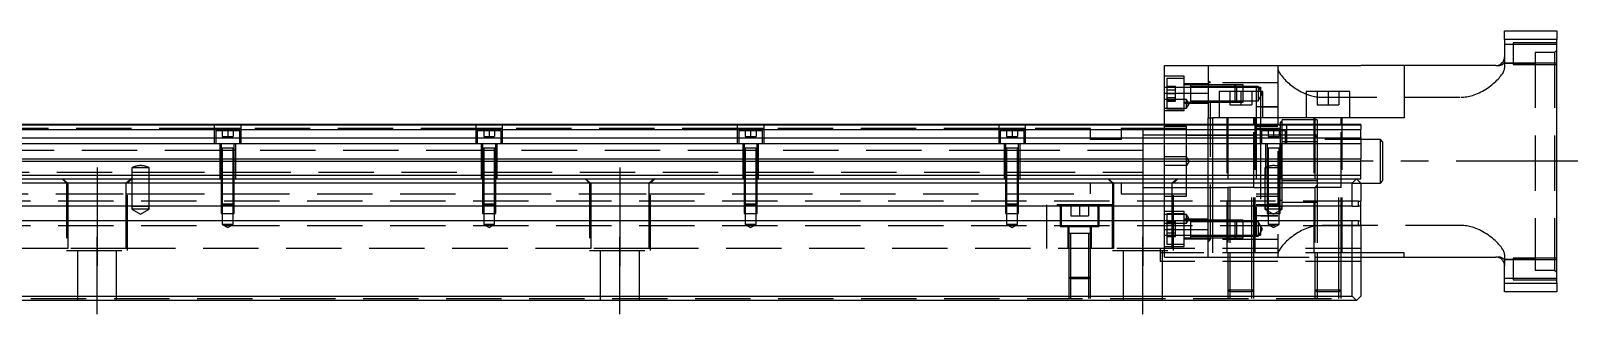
# Model space of a CAD drawing. Extents: x -9 to 1049, y -313 to 111.
# Drawn here: x 514.8 to 867.8, y -293.3 to -228.2 of the extents above; entities that cross this region are included whole.
import ezdxf

# ---------------------------------------------------------------- set-up
doc = ezdxf.new("R2010")
doc.units = 0
doc.linetypes.add('CENTER', pattern=[50.8, 31.75, -6.35, 6.35, -6.35])
doc.linetypes.add('DASHED', pattern=[19.05, 12.7, -6.35])
doc.layers.get('0').update_dxf_attribs({"linetype": 'CONTINUOUS'})
doc.layers.add('CENTER', color=1, linetype='CENTER')

msp = doc.modelspace()

# ---------------------------------------------------------------- linework, layer by layer
at = {"color": 7, "linetype": 'CONTINUOUS'}
for p, q in [((853, -228.17), (865, -228.17)), ((853, -230.17), (853, -228.17)), ((865, -228.17), (865, -230.17)), ((853, -230.17), (853, -234.17)), ((865, -230.17), (853, -230.17)), ((865, -286.17), (865, -230.17)), ((775, -242.52), (775, -236.17)), ((775, -236.17), (785, -236.17)), ((785, -236.17), (820, -236.17)), ((785, -236.17), (785, -248.17)), ((830, -236.17), (820, -236.17)), ((851, -236.17), (830, -236.17)), ((830, -236.17), (830, -248.17)), ((775, -249.67), (775, -242.52)), ((775, -242.52), (785, -242.52)), ((780.9, -242.47), (780.9, -242.75)), ((787.5, -242.17), (787.5, -248.17)), ((797.5, -242.17), (787.5, -242.17)), ((797.5, -248.17), (797.5, -242.17)), ((807.5, -242.17), (807.5, -248.17)), ((817.5, -242.17), (807.5, -242.17)), ((817.5, -248.17), (817.5, -242.17)), ((503.5, -249.67), (820, -249.67)), ((503.5, -249.8), (820, -249.8)), ((785, -248.17), (786, -248.17)), ((785, -249.67), (785, -248.17)), ((830, -248.17), (786, -248.17)), ((786, -248.17), (786, -249.67)), ((820, -249.8), (820, -249.67)), ((820, -249.8), (820, -250.88)), ((503.5, -250.88), (820, -250.88)), ((503.5, -252.75), (820, -252.75)), ((503.5, -254.1), (820, -254.1)), ((820, -252.75), (820, -250.88)), ((820, -252.75), (820, -254.1)), ((820, -254.1), (820, -257.58)), ((503.5, -257.58), (820, -257.58)), ((820, -258.17), (820, -257.58)), ((373.5, -258.17), (820, -258.17)), ((820, -261.37), (820, -258.17)), ((0, -261.37), (820, -261.37)), ((1, -262.17), (819, -262.17)), ((818, -263.17), (2, -263.17)), ((818, -263.17), (819, -262.17)), ((818, -268.47), (818, -263.17)), ((819, -262.17), (820, -263.17)), ((819, -262.17), (820, -262.17)), ((820, -262.17), (820, -261.37)), ((820, -263.17), (820, -267.32)), ((819.5, -268.47), (819.5, -267.32)), ((819.5, -267.32), (820, -267.32)), ((820, -268.47), (820, -267.32)), ((818, -268.47), (2, -268.47)), ((818, -268.47), (819.5, -268.47)), ((820, -268.47), (819.5, -268.47)), ((820, -271.87), (820, -268.47)), ((818, -271.87), (2, -271.87)), ((819.5, -271.87), (818, -271.87)), ((818, -289.17), (818, -271.87)), ((819.5, -271.87), (820, -271.87)), ((819.5, -273.02), (819.5, -271.87)), ((820, -273.02), (819.5, -273.02)), ((820, -273.02), (820, -271.87)), ((820, -273.02), (820, -289.17)), ((830, -279.17), (820, -279.17)), ((820, -280.17), (830, -280.17)), ((830, -280.17), (830, -279.17)), ((830, -280.17), (851, -280.17)), ((853, -286.17), (853, -282.17)), ((2, -289.17), (818, -289.17)), ((819, -290.17), (818, -289.17)), ((820, -289.17), (819, -290.17)), ((853, -288.17), (853, -286.17)), ((853, -286.17), (865, -286.17)), ((865, -288.17), (853, -288.17)), ((865, -286.17), (865, -288.17)), ((819, -290.17), (1, -290.17))]:
    msp.add_line(p, q, dxfattribs=at)
at = {"color": 3, "linetype": 'DASHED'}
for p, q in [((855, -231.32), (853, -231.32)), ((865, -230.92), (855, -230.92)), ((855, -230.92), (855, -235.92)), ((865, -231.32), (855, -231.32)), ((865, -232.67), (864.5, -233.17)), ((801, -236.17), (801, -236.79)), ((851, -236.17), (851.52, -236.17)), ((851, -236.17), (851.52, -236.17)), ((851.52, -236.17), (851.52, -236.17)), ((851.52, -236.17), (851.52, -236.17)), ((853, -234.17), (853, -235.52)), ((853, -235.52), (855, -235.52)), ((853, -235.52), (853, -236.79)), ((860, -235.67), (853, -235.67)), ((855, -235.52), (865, -235.52)), ((855, -235.92), (865, -235.92)), ((864.5, -233.17), (860, -233.17)), ((860, -233.17), (860, -283.17)), ((864.5, -233.17), (864.5, -283.17)), ((779.5, -238.61), (775, -238.61)), ((779.5, -239.11), (775.5, -239.11)), ((775.5, -239.11), (775.5, -242.61)), ((779.5, -246.61), (779.5, -238.61)), ((785.5, -240.17), (785, -239.67)), ((801, -236.79), (801.01, -236.93)), ((801, -236.79), (801, -279.55)), ((801.01, -236.93), (801.04, -237.09)), ((801.04, -237.09), (801.08, -237.25)), ((801.08, -237.25), (801.15, -237.43)), ((801.15, -237.43), (801.23, -237.61)), ((801.23, -237.61), (801.34, -237.81)), ((801.34, -237.81), (801.45, -238)), ((801.45, -238), (801.59, -238.21)), ((801.59, -238.21), (801.79, -238.49)), ((801.79, -238.49), (802.02, -238.77)), ((802.02, -238.77), (802.27, -239.07)), ((802.27, -239.07), (802.55, -239.36)), ((802.55, -239.36), (802.85, -239.67)), ((802.85, -239.67), (803.18, -239.97)), ((803.18, -239.97), (803.47, -240.23)), ((850.42, -240.33), (850.72, -240.07)), ((850.72, -240.07), (851, -239.81)), ((851, -239.81), (851.26, -239.55)), ((851.26, -239.55), (851.51, -239.3)), ((851.51, -239.3), (851.74, -239.05)), ((851.74, -239.05), (851.96, -238.8)), ((851.96, -238.8), (852.16, -238.55)), ((852.16, -238.55), (852.34, -238.31)), ((852.34, -238.31), (852.5, -238.07)), ((852.5, -238.07), (852.65, -237.83)), ((852.65, -237.83), (852.77, -237.6)), ((852.77, -237.6), (852.87, -237.39)), ((852.87, -237.39), (852.93, -237.22)), ((852.93, -237.22), (852.97, -237.07)), ((852.97, -237.07), (852.99, -236.93)), ((852.99, -236.93), (853, -236.79)), ((775, -241.17), (775.5, -241.17)), ((775, -241.17), (775.5, -241.17)), ((775.5, -240.88), (777.5, -240.88)), ((775.5, -241.11), (777.5, -241.11)), ((775.5, -241.17), (779.5, -241.17)), ((775.5, -241.17), (779.5, -241.17)), ((775.5, -241.75), (777.5, -241.75)), ((775.5, -242.61), (775.5, -246.11)), ((775.5, -242.61), (777.5, -242.61)), ((775.5, -243.48), (777.5, -243.48)), ((777.5, -241.75), (777.5, -240.88)), ((777.5, -243.48), (777.5, -241.75)), ((777.5, -244.35), (777.5, -243.48)), ((785, -240.36), (779.5, -240.36)), ((780.9, -240.61), (779.5, -240.61)), ((779.5, -241.17), (780.9, -241.17)), ((779.5, -241.17), (780.9, -241.17)), ((780.9, -240.61), (780.89, -240.61)), ((780.9, -240.61), (780.9, -244.61)), ((780.9, -240.61), (780.9, -240.61)), ((785, -240.61), (780.9, -240.61)), ((780.9, -240.61), (780.9, -241.2)), ((785, -240.96), (780.9, -240.96)), ((780.9, -241.17), (785, -241.17)), ((780.9, -241.17), (785, -241.17)), ((780.9, -241.2), (780.9, -242.47)), ((780.9, -242.61), (780.9, -244.61)), ((780.9, -242.75), (780.9, -244.03)), ((785.5, -240.17), (785, -240.17)), ((791.15, -240.61), (785, -240.61)), ((791.15, -240.61), (785, -240.61)), ((791.5, -240.96), (785, -240.96)), ((785, -241.17), (791.5, -241.17)), ((785, -241.17), (791.5, -241.17)), ((785.5, -276.17), (785.5, -240.17)), ((801, -240.17), (785.5, -240.17)), ((790, -242.17), (790, -245.17)), ((791.5, -240.96), (791.15, -240.61)), ((793, -240.61), (791.15, -240.61)), ((791.15, -242.17), (791.15, -240.61)), ((791.15, -242.61), (791.15, -242.17)), ((791.15, -244.61), (791.15, -242.61)), ((793, -240.96), (791.5, -240.96)), ((791.5, -240.96), (791.5, -242.17)), ((791.5, -241.17), (793, -241.17)), ((791.5, -241.17), (793, -241.17)), ((791.5, -242.17), (791.5, -242.61)), ((791.5, -242.61), (791.5, -244.26)), ((792.5, -242.17), (792.5, -245.17)), ((793, -242.17), (793, -240.61)), ((796.5, -240.96), (793, -240.96)), ((793, -241.17), (796, -241.17)), ((793, -241.17), (796, -241.17)), ((793, -244.61), (793, -242.17)), ((795, -242.17), (795, -245.17)), ((796, -241.17), (797, -241.17)), ((796, -241.17), (796, -242.17)), ((796, -242.17), (796, -248.17)), ((797.45, -242.61), (796.5, -240.96)), ((796.5, -240.96), (796.5, -242.61)), ((796.5, -244.26), (797.45, -242.61)), ((796.5, -242.61), (796.5, -244.26)), ((797, -241.17), (797, -249.67)), ((803.47, -240.23), (803.77, -240.49)), ((803.77, -240.49), (804.1, -240.75)), ((804.1, -240.75), (804.43, -241)), ((804.43, -241), (804.79, -241.26)), ((804.79, -241.26), (805.17, -241.51)), ((805.17, -241.51), (805.57, -241.76)), ((805.57, -241.76), (805.98, -242)), ((805.98, -242), (806.36, -242.21)), ((806.36, -242.21), (806.75, -242.4)), ((806.75, -242.4), (807.16, -242.59)), ((807.16, -242.59), (807.58, -242.76)), ((807.58, -242.76), (808.01, -242.92)), ((808.01, -242.92), (808.45, -243.06)), ((808.45, -243.06), (808.75, -243.14)), ((808.75, -243.14), (809.06, -243.21)), ((809.06, -243.21), (809.37, -243.28)), ((809.37, -243.28), (809.68, -243.33)), ((809.68, -243.33), (810.01, -243.37)), ((810, -242.17), (810, -245.17)), ((810.01, -243.37), (810.34, -243.41)), ((810.34, -243.41), (810.67, -243.42)), ((810.67, -243.42), (811, -243.43)), ((811, -243.43), (843, -243.43)), ((812.5, -242.17), (812.5, -245.17)), ((815, -242.17), (815, -245.17)), ((843, -243.43), (843.33, -243.42)), ((843.33, -243.42), (843.66, -243.41)), ((843.66, -243.41), (843.99, -243.37)), ((843.99, -243.37), (844.32, -243.33)), ((844.32, -243.33), (844.66, -243.27)), ((844.66, -243.27), (844.99, -243.2)), ((844.99, -243.2), (845.32, -243.12)), ((845.32, -243.12), (845.64, -243.03)), ((845.64, -243.03), (846.05, -242.9)), ((846.05, -242.9), (846.45, -242.75)), ((846.45, -242.75), (846.83, -242.59)), ((846.83, -242.59), (847.21, -242.42)), ((847.21, -242.42), (847.58, -242.24)), ((847.58, -242.24), (847.93, -242.05)), ((847.93, -242.05), (848.33, -241.82)), ((848.33, -241.82), (848.71, -241.59)), ((848.71, -241.59), (849.07, -241.35)), ((849.07, -241.35), (849.43, -241.1)), ((849.43, -241.1), (849.77, -240.85)), ((849.77, -240.85), (850.1, -240.59)), ((850.1, -240.59), (850.42, -240.33)), ((780, -243.97), (775, -243.97)), ((775, -245.97), (780, -245.97)), ((779.5, -246.61), (775, -246.61)), ((775.5, -244.11), (777.5, -244.11)), ((775.5, -244.35), (777.5, -244.35)), ((775.5, -246.11), (779.5, -246.11)), ((779.5, -244.61), (780.9, -244.61)), ((785, -244.86), (779.5, -244.86)), ((780.6, -244.97), (780, -243.97)), ((780, -244.97), (780, -243.97)), ((780, -245.97), (780.6, -244.97)), ((780.6, -244.97), (780, -244.97)), ((780, -245.97), (780, -244.97)), ((780.89, -244.61), (780.9, -244.61)), ((780.9, -244.03), (780.9, -244.61)), ((780.9, -244.26), (785, -244.26)), ((780.9, -244.61), (780.9, -244.61)), ((780.9, -244.61), (785, -244.61)), ((785, -244.26), (787.5, -244.26)), ((785, -244.61), (787.5, -244.61)), ((785, -244.61), (787.5, -244.61)), ((787.5, -244.26), (791.5, -244.26)), ((787.5, -244.61), (791.15, -244.61)), ((787.5, -244.61), (791.15, -244.61)), ((790, -245.17), (792.5, -245.17)), ((791.15, -244.61), (791.5, -244.26)), ((791.15, -244.61), (793, -244.61)), ((791.5, -244.26), (793, -244.26)), ((792.5, -245.17), (795, -245.17)), ((793, -244.26), (796.5, -244.26)), ((797, -245.67), (796, -245.67)), ((797, -245.67), (797.5, -245.67)), ((797.5, -245.67), (797, -245.67)), ((797.5, -245.67), (801, -245.67)), ((801, -245.67), (797.5, -245.67)), ((810, -245.17), (812.5, -245.17)), ((812.5, -245.17), (815, -245.17)), ((557, -254.17), (557, -249.67)), ((563, -249.67), (563, -254.17)), ((617, -254.17), (617, -249.67)), ((623, -249.67), (623, -254.17)), ((677, -254.17), (677, -249.67)), ((683, -249.67), (683, -254.17)), ((737, -254.17), (737, -249.67)), ((743, -249.67), (743, -254.17)), ((775, -262.17), (775, -249.67)), ((780, -250.17), (775, -250.17)), ((780, -257.17), (780, -250.17)), ((785, -262.17), (785, -249.67)), ((786, -249.67), (786, -262.17)), ((789.25, -248.17), (789.25, -279.17)), ((789.5, -248.17), (789.5, -249.67)), ((789.5, -249.67), (789.5, -264.17)), ((795.5, -249.67), (795.5, -248.17)), ((795.5, -264.17), (795.5, -249.67)), ((795.75, -279.17), (795.75, -248.17)), ((796, -248.17), (796, -249.67)), ((796, -249.67), (796, -275.17)), ((801, -250.17), (796, -250.17)), ((797, -254.17), (797, -249.67)), ((801.5, -249.17), (801.5, -249.67)), ((801.75, -249.17), (801.5, -249.17)), ((801.5, -249.67), (801.5, -251.17)), ((802, -249.67), (802, -248.67)), ((809.5, -248.67), (802, -248.67)), ((802, -251.17), (802, -249.67)), ((803, -249.67), (803, -254.17)), ((809.25, -248.17), (809.25, -279.17)), ((809.5, -248.17), (809.5, -249.67)), ((810, -248.67), (809.5, -248.67)), ((809.5, -249.67), (809.5, -264.17)), ((810, -248.67), (810, -249.67)), ((810, -249.67), (810, -253.7)), ((815.5, -249.67), (815.5, -248.17)), ((815.5, -264.17), (815.5, -249.67)), ((815.75, -279.17), (815.75, -248.17)), ((557, -250.67), (503.5, -250.67)), ((563, -250.67), (557, -250.67)), ((563, -254.17), (557, -254.17)), ((557.25, -251.17), (557.25, -254.17)), ((562.75, -251.17), (557.25, -251.17)), ((558.25, -262.17), (558.25, -254.17)), ((558.5, -254.17), (558.5, -255.17)), ((558.75, -251.17), (558.75, -252.47)), ((558.75, -252.47), (560, -252.47)), ((560, -251.17), (560, -252.47)), ((560, -252.47), (561.25, -252.47)), ((561.25, -251.17), (561.25, -252.47)), ((561.5, -255.17), (561.5, -254.17)), ((561.75, -254.17), (561.75, -262.17)), ((562.75, -254.17), (562.75, -251.17)), ((617, -250.67), (563, -250.67)), ((623, -250.67), (617, -250.67)), ((623, -254.17), (617, -254.17)), ((617.25, -251.17), (617.25, -254.17)), ((622.75, -251.17), (617.25, -251.17)), ((618.25, -262.17), (618.25, -254.17)), ((618.5, -254.17), (618.5, -255.17)), ((618.75, -251.17), (618.75, -252.47)), ((618.75, -252.47), (620, -252.47)), ((620, -251.17), (620, -252.47)), ((620, -252.47), (621.25, -252.47)), ((621.25, -251.17), (621.25, -252.47)), ((621.5, -255.17), (621.5, -254.17)), ((621.75, -254.17), (621.75, -262.17)), ((622.75, -254.17), (622.75, -251.17)), ((677, -250.67), (623, -250.67)), ((683, -250.67), (677, -250.67)), ((683, -254.17), (677, -254.17)), ((677.25, -251.17), (677.25, -254.17)), ((682.75, -251.17), (677.25, -251.17)), ((678.25, -262.17), (678.25, -254.17)), ((678.5, -254.17), (678.5, -255.17)), ((678.75, -251.17), (678.75, -252.47)), ((678.75, -252.47), (680, -252.47)), ((680, -251.17), (680, -252.47)), ((680, -252.47), (681.25, -252.47)), ((681.25, -251.17), (681.25, -252.47)), ((681.5, -255.17), (681.5, -254.17)), ((681.75, -254.17), (681.75, -262.17)), ((682.75, -254.17), (682.75, -251.17)), ((737, -250.67), (683, -250.67)), ((743, -250.67), (737, -250.67)), ((743, -254.17), (737, -254.17)), ((737.25, -251.17), (737.25, -254.17)), ((742.75, -251.17), (737.25, -251.17)), ((738.25, -262.17), (738.25, -254.17)), ((738.5, -254.17), (738.5, -255.17)), ((738.75, -251.17), (738.75, -252.47)), ((738.75, -252.47), (740, -252.47)), ((740, -251.17), (740, -252.47)), ((740, -252.47), (741.25, -252.47)), ((741.25, -251.17), (741.25, -252.47)), ((741.5, -255.17), (741.5, -254.17)), ((741.75, -254.17), (741.75, -262.17)), ((742.75, -254.17), (742.75, -251.17)), ((758, -250.67), (743, -250.67)), ((758, -253.17), (758, -250.67)), ((765, -253.17), (758, -253.17)), ((770, -250.67), (765, -250.67)), ((765, -250.67), (765, -253.17)), ((775, -250.67), (770, -250.67)), ((770, -250.67), (770, -258.17)), ((770, -250.67), (770, -258.17)), ((775, -252.17), (770, -252.17)), ((780, -250.67), (775, -250.67)), ((780, -252.17), (775, -252.17)), ((785, -252.17), (780, -252.17)), ((780, -252.17), (785, -252.17)), ((796, -252.17), (785, -252.17)), ((785, -252.17), (796, -252.17)), ((797, -250.67), (796, -250.67)), ((801.5, -252.17), (796, -252.17)), ((801, -250.67), (797, -250.67)), ((797, -254.17), (797, -275.17)), ((803, -254.17), (797, -254.17)), ((797.25, -251.17), (797.25, -254.17)), ((802.75, -251.17), (797.25, -251.17)), ((798.25, -262.17), (798.25, -254.17)), ((798.5, -254.17), (798.5, -255.17)), ((798.75, -251.17), (798.75, -252.47)), ((798.75, -252.47), (800, -252.47)), ((800, -251.17), (800, -252.47)), ((800, -252.47), (801.25, -252.47)), ((801.5, -250.67), (801, -250.67)), ((801.25, -251.17), (801.25, -252.47)), ((801.5, -251.17), (801.5, -254.17)), ((809.5, -252.17), (801.5, -252.17)), ((801.5, -255.17), (801.5, -254.17)), ((801.75, -254.17), (801.75, -262.17)), ((802, -253.7), (802, -251.17)), ((802, -259.67), (802, -253.7)), ((810, -253.7), (802, -253.7)), ((802.75, -254.17), (802.75, -251.17)), ((810, -252.67), (809.5, -252.17)), ((810, -252.17), (809.5, -252.17)), ((824.5, -253.17), (810, -253.17)), ((810, -253.7), (810, -262.64)), ((825, -253.67), (824.5, -253.17)), ((824.5, -263.17), (824.5, -253.17)), ((825, -253.67), (825, -262.67)), ((558.25, -255.67), (503.5, -255.67)), ((558.5, -255.67), (558.25, -255.67)), ((558.5, -255.16), (558.5, -255.17)), ((561.5, -255.17), (558.5, -255.17)), ((560, -255.17), (558.5, -255.17)), ((558.5, -255.17), (558.5, -262.17)), ((558.5, -255.17), (558.5, -255.17)), ((561.5, -255.17), (558.5, -255.17)), ((558.75, -255.67), (558.5, -255.67)), ((558.75, -255.17), (558.75, -262.17)), ((561.25, -255.67), (558.75, -255.67)), ((561.5, -255.17), (560, -255.17)), ((561.25, -262.17), (561.25, -255.17)), ((561.5, -255.67), (561.25, -255.67)), ((561.5, -255.17), (561.5, -255.16)), ((561.5, -262.17), (561.5, -255.17)), ((561.5, -255.17), (561.5, -255.17)), ((561.75, -255.67), (561.5, -255.67)), ((618.25, -255.67), (561.75, -255.67)), ((618.5, -255.67), (618.25, -255.67)), ((618.5, -255.16), (618.5, -255.17)), ((620, -255.17), (618.5, -255.17)), ((618.5, -255.17), (618.5, -262.17)), ((618.5, -255.17), (618.5, -255.17)), ((621.5, -255.17), (618.5, -255.17)), ((618.75, -255.67), (618.5, -255.67)), ((618.75, -255.17), (618.75, -262.17)), ((621.25, -255.67), (618.75, -255.67)), ((621.5, -255.17), (620, -255.17)), ((621.25, -262.17), (621.25, -255.17)), ((621.5, -255.67), (621.25, -255.67)), ((621.5, -255.17), (621.5, -255.16)), ((621.5, -262.17), (621.5, -255.17)), ((621.5, -255.17), (621.5, -255.17)), ((621.75, -255.67), (621.5, -255.67)), ((678.25, -255.67), (621.75, -255.67)), ((678.5, -255.67), (678.25, -255.67)), ((678.5, -255.16), (678.5, -255.17)), ((680, -255.17), (678.5, -255.17)), ((678.5, -255.17), (678.5, -262.17)), ((678.5, -255.17), (678.5, -255.17)), ((681.5, -255.17), (678.5, -255.17)), ((678.75, -255.67), (678.5, -255.67)), ((678.75, -255.17), (678.75, -262.17)), ((681.25, -255.67), (678.75, -255.67)), ((681.5, -255.17), (680, -255.17)), ((681.25, -262.17), (681.25, -255.17)), ((681.5, -255.67), (681.25, -255.67)), ((681.5, -255.17), (681.5, -255.16)), ((681.5, -262.17), (681.5, -255.17)), ((681.5, -255.17), (681.5, -255.17)), ((681.75, -255.67), (681.5, -255.67)), ((738.25, -255.67), (681.75, -255.67)), ((738.5, -255.67), (738.25, -255.67)), ((738.5, -255.16), (738.5, -255.17)), ((738.5, -255.17), (738.5, -262.17)), ((738.5, -255.17), (738.5, -255.17)), ((740, -255.17), (738.5, -255.17)), ((738.75, -255.67), (738.5, -255.67)), ((738.75, -255.17), (738.75, -262.17)), ((741.25, -255.67), (738.75, -255.67)), ((741.5, -255.17), (740, -255.17)), ((741.25, -262.17), (741.25, -255.17)), ((741.5, -255.67), (741.25, -255.67)), ((741.5, -255.17), (741.5, -255.16)), ((741.5, -262.17), (741.5, -255.17)), ((741.5, -255.17), (741.5, -255.17)), ((741.75, -255.67), (741.5, -255.67)), ((770, -255.67), (741.75, -255.67)), ((780, -257.17), (775, -257.17)), ((780.6, -258.17), (780, -257.17)), ((780, -259.17), (780, -257.17)), ((798.5, -255.16), (798.5, -255.17)), ((801.5, -255.17), (798.5, -255.17)), ((800, -255.17), (798.5, -255.17)), ((798.5, -255.17), (798.5, -262.17)), ((798.5, -255.17), (798.5, -255.17)), ((801.5, -255.17), (798.5, -255.17)), ((798.75, -255.17), (798.75, -262.17)), ((801.5, -255.17), (800, -255.17)), ((801.25, -262.17), (801.25, -255.17)), ((801.5, -255.17), (801.5, -255.16)), ((801.5, -262.17), (801.5, -255.17)), ((801.5, -255.17), (801.5, -255.17)), ((501.75, -260.67), (538, -260.67)), ((503.5, -258.17), (820, -258.17)), ((538, -259.67), (538, -262.17)), ((542, -259.67), (538, -259.67)), ((538, -260.67), (542, -260.67)), ((540.06, -259.17), (539.94, -259.17)), ((542, -262.17), (542, -259.67)), ((542, -260.67), (558.25, -260.67)), ((558.25, -260.67), (558.5, -260.67)), ((558.5, -260.67), (558.75, -260.67)), ((558.75, -260.67), (561.25, -260.67)), ((561.25, -260.67), (561.5, -260.67)), ((561.5, -260.67), (561.75, -260.67)), ((561.75, -260.67), (618.25, -260.67)), ((618.25, -260.67), (618.5, -260.67)), ((618.5, -260.67), (618.75, -260.67)), ((618.75, -260.67), (621.25, -260.67)), ((621.25, -260.67), (621.5, -260.67)), ((621.5, -260.67), (621.75, -260.67)), ((621.75, -260.67), (678.25, -260.67)), ((678.25, -260.67), (678.5, -260.67)), ((678.5, -260.67), (678.75, -260.67)), ((678.75, -260.67), (681.25, -260.67)), ((681.25, -260.67), (681.5, -260.67)), ((681.5, -260.67), (681.75, -260.67)), ((681.75, -260.67), (738.25, -260.67)), ((738.25, -260.67), (738.5, -260.67)), ((738.5, -260.67), (738.75, -260.67)), ((738.75, -260.67), (741.25, -260.67)), ((741.25, -260.67), (741.5, -260.67)), ((741.5, -260.67), (741.75, -260.67)), ((741.75, -260.67), (770, -260.67)), ((770, -258.17), (770, -262.17)), ((770, -258.17), (770, -262.17)), ((780, -259.17), (775, -259.17)), ((780.6, -258.17), (780, -259.17)), ((780, -266.17), (780, -259.17)), ((798, -259.67), (798, -262.17)), ((798.25, -259.67), (798, -259.67)), ((798.5, -259.67), (798.25, -259.67)), ((798.75, -259.67), (798.5, -259.67)), ((801.25, -259.67), (798.75, -259.67)), ((800.06, -259.17), (799.94, -259.17)), ((801.5, -259.67), (801.25, -259.67)), ((801.75, -259.67), (801.5, -259.67)), ((802, -259.67), (801.75, -259.67)), ((802, -262.17), (802, -259.67)), ((522, -262.17), (523, -263.17)), ((522.06, -262.17), (523.29, -263.17)), ((523, -263.17), (523, -278.67)), ((523.29, -263.17), (523.29, -268.47)), ((537.94, -262.17), (536.71, -263.17)), ((536.71, -268.47), (536.71, -263.17)), ((537, -263.17), (538, -262.17)), ((537, -278.67), (537, -263.17)), ((538, -262.17), (538, -268.47)), ((542, -268.47), (542, -262.17)), ((558.5, -262.17), (558.5, -267.92)), ((558.5, -262.17), (558.5, -267.92)), ((558.75, -262.17), (558.75, -268.17)), ((561.25, -268.17), (561.25, -262.17)), ((561.5, -267.92), (561.5, -262.17)), ((561.5, -267.92), (561.5, -262.17)), ((618.5, -262.17), (618.5, -267.92)), ((618.5, -262.17), (618.5, -267.92)), ((618.75, -262.17), (618.75, -268.17)), ((621.25, -268.17), (621.25, -262.17)), ((621.5, -267.92), (621.5, -262.17)), ((621.5, -267.92), (621.5, -262.17)), ((642, -262.17), (643, -263.17)), ((642.06, -262.17), (643.29, -263.17)), ((643, -263.17), (643, -278.67)), ((643.29, -263.17), (643.29, -268.47)), ((657.94, -262.17), (656.71, -263.17)), ((656.71, -268.47), (656.71, -263.17)), ((657, -263.17), (658, -262.17)), ((657, -278.67), (657, -263.17)), ((678.5, -262.17), (678.5, -267.92)), ((678.5, -262.17), (678.5, -267.92)), ((678.75, -262.17), (678.75, -268.17)), ((681.25, -268.17), (681.25, -262.17)), ((681.5, -267.92), (681.5, -262.17)), ((681.5, -267.92), (681.5, -262.17)), ((738.5, -262.17), (738.5, -267.92)), ((738.5, -262.17), (738.5, -267.92)), ((738.75, -262.17), (738.75, -268.17)), ((741.25, -268.17), (741.25, -262.17)), ((741.5, -267.92), (741.5, -262.17)), ((741.5, -267.92), (741.5, -262.17)), ((758, -265.67), (758, -263.17)), ((762, -262.17), (763, -263.17)), ((762.06, -262.17), (763.29, -263.17)), ((763, -263.17), (763, -278.67)), ((763.29, -263.17), (763.29, -268.47)), ((765, -263.17), (765, -265.67)), ((770, -262.17), (770, -265.67)), ((770, -262.17), (770, -265.67)), ((770, -264.17), (775, -264.17)), ((775, -268.47), (775, -262.17)), ((775, -264.17), (776.71, -264.17)), ((777.94, -262.17), (776.71, -263.17)), ((776.71, -268.47), (776.71, -263.17)), ((776.71, -264.17), (780, -264.17)), ((777, -263.17), (778, -262.17)), ((777, -278.67), (777, -263.17)), ((780, -264.17), (785, -264.17)), ((780, -264.17), (785, -264.17)), ((785, -268.47), (785, -262.17)), ((785, -264.17), (789.4, -264.17)), ((785, -264.17), (789.4, -264.17)), ((786, -262.17), (786, -268.47)), ((789.4, -264.17), (789.5, -264.17)), ((789.4, -264.17), (789.5, -264.17)), ((789.5, -264.16), (789.5, -279.17)), ((795.5, -264.17), (789.5, -264.17)), ((790, -264.17), (790, -279.17)), ((795, -279.17), (795, -264.17)), ((795.5, -279.17), (795.5, -264.16)), ((795.5, -264.17), (795.6, -264.17)), ((795.5, -264.17), (795.6, -264.17)), ((795.6, -264.17), (796, -264.17)), ((795.6, -264.17), (796, -264.17)), ((796, -264.17), (801.5, -264.17)), ((798, -262.17), (798, -268.47)), ((798.5, -262.17), (798.5, -267.92)), ((798.5, -262.17), (798.5, -267.92)), ((798.75, -262.17), (798.75, -268.17)), ((801.25, -268.17), (801.25, -262.17)), ((801.5, -267.92), (801.5, -262.17)), ((801.5, -267.92), (801.5, -262.17)), ((801.5, -264.17), (809.5, -264.17)), ((802, -268.47), (802, -262.17)), ((810, -262.64), (802, -262.64)), ((809.5, -264.17), (810, -263.67)), ((809.5, -264.16), (809.5, -279.17)), ((815.5, -264.17), (809.5, -264.17)), ((810, -262.64), (810, -264.17)), ((810, -264.17), (810, -279.17)), ((815, -279.17), (815, -264.17)), ((815.5, -279.17), (815.5, -264.16)), ((818, -263.17), (820, -263.17)), ((820, -263.17), (824.5, -263.17)), ((824.5, -263.17), (825, -262.67)), ((819.5, -267.32), (0.5, -267.32)), ((501.5, -265.67), (523.29, -265.67)), ((523.29, -265.67), (536.71, -265.67)), ((536.71, -265.67), (538, -265.67)), ((538, -265.67), (542, -265.67)), ((542, -265.67), (558.5, -265.67)), ((558.5, -265.67), (558.75, -265.67)), ((558.5, -267.92), (558.75, -268.17)), ((558.5, -267.92), (558.5, -268.47)), ((558.5, -267.92), (561.5, -267.92)), ((558.75, -265.67), (561.25, -265.67)), ((558.75, -268.17), (558.75, -270.17)), ((561.25, -268.17), (558.75, -268.17)), ((561.25, -265.67), (561.5, -265.67)), ((561.25, -268.17), (561.5, -267.92)), ((561.25, -270.17), (561.25, -268.17)), ((561.5, -265.67), (618.5, -265.67)), ((561.5, -268.47), (561.5, -267.92)), ((618.5, -265.67), (618.75, -265.67)), ((618.5, -267.92), (618.75, -268.17)), ((618.5, -267.92), (618.5, -268.47)), ((618.5, -267.92), (621.5, -267.92)), ((618.75, -265.67), (621.25, -265.67)), ((618.75, -268.17), (618.75, -270.17)), ((621.25, -268.17), (618.75, -268.17)), ((621.25, -265.67), (621.5, -265.67)), ((621.25, -268.17), (621.5, -267.92)), ((621.25, -270.17), (621.25, -268.17)), ((621.5, -265.67), (643.29, -265.67)), ((621.5, -268.47), (621.5, -267.92)), ((643.29, -265.67), (656.71, -265.67)), ((656.71, -265.67), (678.5, -265.67)), ((678.5, -265.67), (678.75, -265.67)), ((678.5, -267.92), (678.75, -268.17)), ((678.5, -267.92), (678.5, -268.47)), ((678.5, -267.92), (681.5, -267.92)), ((678.75, -265.67), (681.25, -265.67)), ((678.75, -268.17), (678.75, -270.17)), ((681.25, -268.17), (678.75, -268.17)), ((681.25, -265.67), (681.5, -265.67)), ((681.25, -268.17), (681.5, -267.92)), ((681.25, -270.17), (681.25, -268.17)), ((681.5, -265.67), (738.5, -265.67)), ((681.5, -268.47), (681.5, -267.92)), ((738.5, -265.67), (738.75, -265.67)), ((738.5, -267.92), (738.75, -268.17)), ((738.5, -267.92), (738.5, -268.47)), ((738.5, -267.92), (741.5, -267.92)), ((738.75, -265.67), (741.25, -265.67)), ((738.75, -268.17), (738.75, -270.17)), ((741.25, -268.17), (738.75, -268.17)), ((741.25, -265.67), (741.5, -265.67)), ((741.25, -268.17), (741.5, -267.92)), ((741.25, -270.17), (741.25, -268.17)), ((741.5, -265.67), (758, -265.67)), ((741.5, -268.47), (741.5, -267.92)), ((748, -268.47), (748, -268.17)), ((763, -268.17), (748, -268.17)), ((751, -268.17), (751, -273.17)), ((751.25, -268.17), (751.25, -268.47)), ((753.5, -268.17), (753.5, -270.67)), ((755.5, -268.17), (755.5, -270.67)), ((757.5, -268.17), (757.5, -270.67)), ((759.75, -268.47), (759.75, -268.17)), ((760, -273.17), (760, -268.17)), ((763, -268.47), (763, -268.17)), ((765, -265.67), (770, -265.67)), ((770, -265.67), (775, -265.67)), ((775, -265.67), (776.71, -265.67)), ((775, -266.17), (780, -266.17)), ((776.71, -265.67), (780, -265.67)), ((796, -265.67), (801.5, -265.67)), ((796, -266.17), (801, -266.17)), ((796, -268.17), (798.75, -268.17)), ((798.75, -268.17), (796, -268.17)), ((798.5, -267.92), (798.75, -268.17)), ((798.5, -267.92), (798.5, -268.47)), ((798.5, -267.92), (801.5, -267.92)), ((798.75, -268.17), (798.75, -270.17)), ((801.25, -268.17), (798.75, -268.17)), ((801.25, -268.17), (801.5, -267.92)), ((801.25, -270.17), (801.25, -268.17)), ((801.75, -267.17), (801.5, -267.17)), ((801.5, -268.47), (801.5, -267.92)), ((810, -267.67), (802, -267.67)), ((523.29, -268.47), (523.29, -271.87)), ((536.71, -271.87), (536.71, -268.47)), ((538, -268.47), (538, -268.54)), ((538, -268.54), (538, -269.17)), ((538, -268.54), (538.17, -269.17)), ((542, -268.54), (538, -268.54)), ((538, -269.17), (540, -270.32)), ((542, -269.17), (538, -269.17)), ((540, -270.32), (542, -269.17)), ((541.83, -269.17), (542, -268.54)), ((542, -268.54), (542, -268.47)), ((542, -269.17), (542, -268.54)), ((558.5, -268.47), (558.5, -270.17)), ((558.5, -270.17), (561.5, -270.17)), ((558.75, -270.17), (558.75, -272.67)), ((561.25, -272.67), (561.25, -270.17)), ((561.5, -270.17), (561.5, -268.47)), ((618.5, -268.47), (618.5, -270.17)), ((618.5, -270.17), (621.5, -270.17)), ((618.75, -270.17), (618.75, -272.67)), ((621.25, -272.67), (621.25, -270.17)), ((621.5, -270.17), (621.5, -268.47)), ((643.29, -268.47), (643.29, -271.87)), ((656.71, -271.87), (656.71, -268.47)), ((678.5, -268.47), (678.5, -270.17)), ((678.5, -270.17), (681.5, -270.17)), ((678.75, -270.17), (678.75, -272.67)), ((681.25, -272.67), (681.25, -270.17)), ((681.5, -270.17), (681.5, -268.47)), ((738.5, -268.47), (738.5, -270.17)), ((738.5, -270.17), (741.5, -270.17)), ((738.75, -270.17), (738.75, -272.67)), ((741.25, -272.67), (741.25, -270.17)), ((741.5, -270.17), (741.5, -268.47)), ((748, -271.87), (748, -268.47)), ((751.25, -268.47), (751.25, -271.87)), ((753.5, -270.67), (755.5, -270.67)), ((755.5, -270.67), (757.5, -270.67)), ((759.75, -271.87), (759.75, -268.47)), ((763, -271.87), (763, -268.47)), ((763.29, -268.47), (763.29, -271.87)), ((775, -271.87), (775, -268.47)), ((779.5, -269.73), (775, -269.73)), ((780, -270.37), (775, -270.37)), ((776.71, -270.23), (775.5, -270.23)), ((775.5, -270.23), (775.5, -271.87)), ((776.71, -271.87), (776.71, -268.47)), ((779.5, -270.23), (776.71, -270.23)), ((779.5, -273.73), (779.5, -269.73)), ((785, -271.48), (779.5, -271.48)), ((780.9, -271.73), (779.5, -271.73)), ((780.6, -271.37), (780, -270.37)), ((780, -271.37), (780, -270.37)), ((780, -272.37), (780.6, -271.37)), ((780.6, -271.37), (780, -271.37)), ((780.6, -271.37), (780, -271.37)), ((780, -272.37), (780, -271.37)), ((780.9, -271.73), (780.89, -271.73)), ((780.9, -271.73), (780.9, -271.87)), ((785, -271.73), (780.9, -271.73)), ((780.9, -271.73), (780.9, -271.73)), ((780.9, -271.73), (780.9, -275.73)), ((785, -271.87), (785, -268.47)), ((791.15, -271.73), (785, -271.73)), ((791.15, -271.73), (785, -271.73)), ((786, -268.47), (786, -271.87)), ((791.15, -275.73), (791.15, -271.73)), ((791.5, -272.08), (791.15, -271.73)), ((793, -271.73), (791.15, -271.73)), ((793, -275.73), (793, -271.73)), ((797, -270.67), (796, -270.67)), ((797, -270.67), (801, -270.67)), ((801, -270.67), (797, -270.67)), ((798, -268.47), (798, -268.54)), ((798, -268.54), (798, -269.17)), ((798, -268.54), (798.17, -269.17)), ((798.5, -268.54), (798, -268.54)), ((798, -269.17), (800, -270.32)), ((802, -269.17), (798, -269.17)), ((798.5, -268.47), (798.5, -270.17)), ((801.5, -268.54), (798.5, -268.54)), ((798.5, -270.17), (801.5, -270.17)), ((798.75, -270.17), (798.75, -272.67)), ((800, -270.32), (802, -269.17)), ((801.25, -272.67), (801.25, -270.17)), ((801.5, -270.17), (801.5, -268.47)), ((802, -268.54), (801.5, -268.54)), ((801.83, -269.17), (802, -268.54)), ((802, -268.54), (802, -268.47)), ((802, -269.17), (802, -268.54)), ((819.5, -273.02), (0.5, -273.02)), ((523.29, -271.87), (523.29, -278.17)), ((536.71, -278.17), (536.71, -271.87)), ((558.75, -272.67), (560, -273.39)), ((561.25, -272.67), (558.75, -272.67)), ((560, -273.39), (561.25, -272.67)), ((618.75, -272.67), (620, -273.39)), ((621.25, -272.67), (618.75, -272.67)), ((620, -273.39), (621.25, -272.67)), ((643.29, -271.87), (643.29, -278.17)), ((656.71, -278.17), (656.71, -271.87)), ((678.75, -272.67), (680, -273.39)), ((681.25, -272.67), (678.75, -272.67)), ((680, -273.39), (681.25, -272.67)), ((738.75, -272.67), (740, -273.39)), ((741.25, -272.67), (738.75, -272.67)), ((740, -273.39), (741.25, -272.67)), ((748, -278.17), (748, -271.87)), ((751, -273.17), (760, -273.17)), ((751.25, -271.87), (751.25, -273.17)), ((752.75, -273.17), (752.75, -278.17)), ((753, -273.17), (753, -274.77)), ((753, -274.76), (753, -274.77)), ((758, -274.77), (753, -274.77)), ((753, -274.77), (753, -274.77)), ((753, -274.77), (753, -278.17)), ((753.4, -274.77), (753.4, -278.17)), ((757.6, -278.17), (757.6, -274.77)), ((758, -274.77), (758, -273.17)), ((758, -274.77), (758, -274.76)), ((758, -274.77), (758, -274.77)), ((758, -278.17), (758, -274.77)), ((758.25, -278.17), (758.25, -273.17)), ((759.75, -273.17), (759.75, -271.87)), ((763, -278.17), (763, -271.87)), ((763.29, -271.87), (763.29, -278.17)), ((775, -273.82), (775, -271.87)), ((775, -272.37), (780, -272.37)), ((775, -278.17), (775, -273.82)), ((775, -273.82), (776.71, -273.82)), ((775, -275.17), (775.5, -275.17)), ((775, -275.17), (775.5, -275.17)), ((775.5, -271.87), (775.5, -277.23)), ((775.5, -271.99), (777.5, -271.99)), ((775.5, -272.23), (777.5, -272.23)), ((775.5, -272.86), (777.5, -272.86)), ((775.5, -273.73), (777.5, -273.73)), ((775.5, -274.59), (777.5, -274.59)), ((775.5, -275.17), (776.71, -275.17)), ((775.5, -275.17), (776.71, -275.17)), ((775.5, -275.23), (777.5, -275.23)), ((776.71, -278.17), (776.71, -271.87)), ((776.71, -273.82), (785, -273.82)), ((776.71, -275.17), (779.5, -275.17)), ((776.71, -275.17), (779.5, -275.17)), ((777.5, -272.23), (777.5, -271.99)), ((777.5, -273.73), (777.5, -272.23)), ((777.5, -275.23), (777.5, -273.73)), ((777.5, -275.46), (777.5, -275.23)), ((779.5, -277.73), (779.5, -273.73)), ((779.5, -275.17), (780.9, -275.17)), ((779.5, -275.17), (780.9, -275.17)), ((780.9, -271.87), (780.9, -272.08)), ((780.9, -272.08), (780.9, -275.38)), ((785, -272.08), (780.9, -272.08)), ((780.9, -273.73), (780.9, -275.73)), ((780.9, -275.17), (785, -275.17)), ((780.9, -275.17), (785, -275.17)), ((780.9, -275.38), (780.9, -275.73)), ((780.9, -275.38), (785, -275.38)), ((785, -279.17), (785, -271.87)), ((791.5, -272.08), (785, -272.08)), ((785, -275.17), (796, -275.17)), ((785, -275.17), (796, -275.17)), ((785, -275.38), (791.5, -275.38)), ((786, -271.87), (786, -279.17)), ((791.15, -275.73), (791.5, -275.38)), ((793, -272.08), (791.5, -272.08)), ((791.5, -272.08), (791.5, -275.38)), ((791.5, -275.38), (793, -275.38)), ((796.5, -272.08), (793, -272.08)), ((793, -275.38), (796.5, -275.38)), ((796, -275.17), (797, -275.17)), ((797.45, -273.73), (796.5, -272.08)), ((796.5, -272.08), (796.5, -275.38)), ((796.5, -275.38), (797.45, -273.73)), ((798.75, -272.67), (800, -273.39)), ((801.25, -272.67), (798.75, -272.67)), ((800, -273.39), (801.25, -272.67)), ((804.57, -275.24), (804.23, -275.49)), ((804.93, -274.99), (804.57, -275.24)), ((805.29, -274.75), (804.93, -274.99)), ((805.67, -274.52), (805.29, -274.75)), ((806.07, -274.29), (805.67, -274.52)), ((806.42, -274.1), (806.07, -274.29)), ((806.79, -273.92), (806.42, -274.1)), ((807.17, -273.75), (806.79, -273.92)), ((807.55, -273.59), (807.17, -273.75)), ((807.95, -273.44), (807.55, -273.59)), ((808.36, -273.31), (807.95, -273.44)), ((808.68, -273.22), (808.36, -273.31)), ((809.01, -273.14), (808.68, -273.22)), ((809.34, -273.07), (809.01, -273.14)), ((809.62, -273.02), (809.34, -273.07)), ((811, -272.91), (809.62, -273.02)), ((843, -272.91), (811, -272.91)), ((843.33, -272.92), (843, -272.91)), ((843.66, -272.93), (843.33, -272.92)), ((843.99, -272.97), (843.66, -272.93)), ((844.32, -273.01), (843.99, -272.97)), ((844.63, -273.06), (844.32, -273.01)), ((844.94, -273.13), (844.63, -273.06)), ((845.25, -273.2), (844.94, -273.13)), ((845.55, -273.28), (845.25, -273.2)), ((845.99, -273.42), (845.55, -273.28)), ((846.42, -273.58), (845.99, -273.42)), ((846.84, -273.75), (846.42, -273.58)), ((847.25, -273.94), (846.84, -273.75)), ((847.64, -274.13), (847.25, -273.94)), ((848.02, -274.34), (847.64, -274.13)), ((848.43, -274.58), (848.02, -274.34)), ((848.83, -274.83), (848.43, -274.58)), ((849.21, -275.08), (848.83, -274.83)), ((849.57, -275.34), (849.21, -275.08)), ((849.9, -275.59), (849.57, -275.34)), ((523.29, -278.17), (416.71, -278.17)), ((523, -278.67), (537, -278.67)), ((536.71, -278.17), (523.29, -278.17)), ((525.5, -278.67), (525.5, -290.17)), ((534.5, -290.17), (534.5, -278.67)), ((643.29, -278.17), (536.71, -278.17)), ((643, -278.67), (657, -278.67)), ((656.71, -278.17), (643.29, -278.17)), ((645.5, -278.67), (645.5, -290.17)), ((654.5, -290.17), (654.5, -278.67)), ((763.29, -278.17), (656.71, -278.17)), ((753, -278.17), (753, -284.77)), ((753, -278.17), (753, -284.77)), ((753.4, -278.17), (753.4, -285.17)), ((757.6, -285.17), (757.6, -278.17)), ((758, -284.77), (758, -278.17)), ((758, -284.77), (758, -278.17)), ((763, -278.67), (777, -278.67)), ((776.71, -278.17), (763.29, -278.17)), ((765.5, -278.67), (765.5, -290.17)), ((774, -278.17), (774, -279.17)), ((774.5, -290.17), (774.5, -278.67)), ((775, -277.73), (779.5, -277.73)), ((775, -280.17), (775, -278.17)), ((775.5, -275.46), (777.5, -275.46)), ((775.5, -277.23), (776.71, -277.23)), ((776.71, -277.23), (779.5, -277.23)), ((820, -278.17), (776.71, -278.17)), ((779.5, -275.73), (780.9, -275.73)), ((779.5, -275.98), (785, -275.98)), ((780.89, -275.73), (785, -275.73)), ((785, -275.73), (791.15, -275.73)), ((785, -275.73), (791.15, -275.73)), ((785, -276.67), (785.5, -276.17)), ((785.5, -276.17), (785, -276.17)), ((801, -276.17), (785.5, -276.17)), ((791.15, -275.73), (793, -275.73)), ((801.23, -278.74), (801.13, -278.95)), ((801.35, -278.51), (801.23, -278.74)), ((801.5, -278.27), (801.35, -278.51)), ((801.66, -278.03), (801.5, -278.27)), ((801.84, -277.79), (801.66, -278.03)), ((802.04, -277.54), (801.84, -277.79)), ((802.26, -277.29), (802.04, -277.54)), ((802.49, -277.04), (802.26, -277.29)), ((802.74, -276.79), (802.49, -277.04)), ((803, -276.53), (802.74, -276.79)), ((803.28, -276.27), (803, -276.53)), ((803.58, -276.01), (803.28, -276.27)), ((803.9, -275.75), (803.58, -276.01)), ((804.23, -275.49), (803.9, -275.75)), ((850.23, -275.85), (849.9, -275.59)), ((850.53, -276.11), (850.23, -275.85)), ((850.82, -276.37), (850.53, -276.11)), ((851.15, -276.67), (850.82, -276.37)), ((851.45, -276.98), (851.15, -276.67)), ((851.73, -277.27), (851.45, -276.98)), ((851.98, -277.57), (851.73, -277.27)), ((852.21, -277.85), (851.98, -277.57)), ((852.41, -278.13), (852.21, -277.85)), ((852.55, -278.34), (852.41, -278.13)), ((852.66, -278.53), (852.55, -278.34)), ((852.77, -278.73), (852.66, -278.53)), ((852.85, -278.91), (852.77, -278.73)), ((774, -279.17), (774, -281.17)), ((784, -279.17), (774, -279.17)), ((779, -281.17), (774, -281.17)), ((775, -280.17), (785, -280.17)), ((820, -281.17), (779, -281.17)), ((820, -279.17), (784, -279.17)), ((785, -280.17), (785, -279.17)), ((785, -280.17), (789.5, -280.17)), ((789.5, -279.17), (789.5, -287.67)), ((789.5, -279.17), (789.5, -287.67)), ((789.5, -280.17), (790, -280.17)), ((790, -279.17), (790, -288.17)), ((790, -280.17), (795, -280.17)), ((795, -288.17), (795, -279.17)), ((795, -280.17), (795.5, -280.17)), ((795.5, -287.67), (795.5, -279.17)), ((795.5, -287.67), (795.5, -279.17)), ((795.5, -280.17), (809.5, -280.17)), ((801.01, -279.41), (801, -279.55)), ((801, -279.55), (801, -280.17)), ((801.03, -279.27), (801.01, -279.41)), ((801.07, -279.12), (801.03, -279.27)), ((801.13, -278.95), (801.07, -279.12)), ((809.5, -279.17), (809.5, -287.67)), ((809.5, -279.17), (809.5, -287.67)), ((809.5, -280.17), (810, -280.17)), ((810, -279.17), (810, -288.17)), ((810, -280.17), (815, -280.17)), ((815, -288.17), (815, -279.17)), ((815, -280.17), (815.5, -280.17)), ((815.5, -287.67), (815.5, -279.17)), ((815.5, -287.67), (815.5, -279.17)), ((815.5, -280.17), (820, -280.17)), ((851.52, -280.17), (851.52, -280.17)), ((851.52, -280.17), (851.52, -280.17)), ((852.92, -279.09), (852.85, -278.91)), ((852.96, -279.25), (852.92, -279.09)), ((852.99, -279.41), (852.96, -279.25)), ((853, -279.55), (852.99, -279.41)), ((853, -279.55), (853, -280.82)), ((853, -280.67), (860, -280.67)), ((855, -280.82), (853, -280.82)), ((853, -280.82), (853, -282.17)), ((865, -280.42), (855, -280.42)), ((855, -280.42), (855, -285.42)), ((865, -280.82), (855, -280.82)), ((753, -284.77), (753.4, -285.17)), ((753, -284.77), (753, -289.67)), ((753, -284.77), (758, -284.77)), ((753.4, -285.17), (753.4, -289.67)), ((757.6, -285.17), (753.4, -285.17)), ((757.6, -285.17), (758, -284.77)), ((757.6, -289.67), (757.6, -285.17)), ((758, -289.67), (758, -284.77)), ((853, -285.02), (855, -285.02)), ((855, -285.02), (865, -285.02)), ((855, -285.42), (865, -285.42)), ((860, -283.17), (864.5, -283.17)), ((864.5, -283.17), (865, -283.67)), ((789.5, -287.67), (790, -288.17)), ((789.5, -287.67), (789.5, -289.67)), ((789.5, -287.67), (795.5, -287.67)), ((790, -288.17), (790, -289.67)), ((795, -288.17), (790, -288.17)), ((795, -288.17), (795.5, -287.67)), ((795, -289.67), (795, -288.17)), ((795.5, -289.67), (795.5, -287.67)), ((809.5, -287.67), (810, -288.17)), ((809.5, -287.67), (809.5, -289.67)), ((809.5, -287.67), (815.5, -287.67)), ((810, -288.17), (810, -289.67)), ((815, -288.17), (810, -288.17)), ((815, -288.17), (815.5, -287.67)), ((815, -289.67), (815, -288.17)), ((815.5, -289.67), (815.5, -287.67)), ((0.5, -289.67), (819.5, -289.67))]:
    msp.add_line(p, q, dxfattribs=at)
at = {"color": 7, "linetype": 'CONTINUOUS'}
for centre, start, end in [((851, -234.17), 270, 0), ((851, -282.17), 0, 90)]:
    msp.add_arc(centre, 2, start, end, dxfattribs=at)
at = {"color": 3, "linetype": 'DASHED'}
for centre, radius, start, end in [((851.53, -234.17), 2, 270, 317.4968), ((801.75, -248.92), 0.25, 270, 0), ((539.94, -263.17), 4, 90, 118.9695), ((540.06, -263.17), 4, 61.0305, 90), ((799.94, -263.17), 4, 114.9511, 118.9695), ((799.94, -263.17), 4, 111.0599, 114.9511), ((799.94, -263.17), 4, 107.2682, 111.0599), ((799.94, -263.17), 4, 90, 107.2682), ((800.06, -263.17), 4, 72.7318, 90), ((800.06, -263.17), 4, 68.9401, 72.7318), ((800.06, -263.17), 4, 65.0489, 68.9401), ((800.06, -263.17), 4, 61.0305, 65.0489), ((801.75, -267.42), 0.25, 0, 90), ((851.53, -282.17), 2, 42.5032, 90)]:
    msp.add_arc(centre, radius, start, end, dxfattribs=at)
at = {"layer": 'CENTER', "color": 1, "linetype": 'CENTER'}
for p, q in [((530, -259.62), (530, -282.22)), ((650, -259.62), (650, -282.22)), ((770, -259.62), (770, -282.22)), ((873.66, -258.17), (820, -258.17)), ((530, -293.32), (530, -275.52)), ((650, -293.32), (650, -275.52)), ((770, -293.32), (770, -275.52))]:
    msp.add_line(p, q, dxfattribs=at)

doc.saveas('drawing.dxf')
